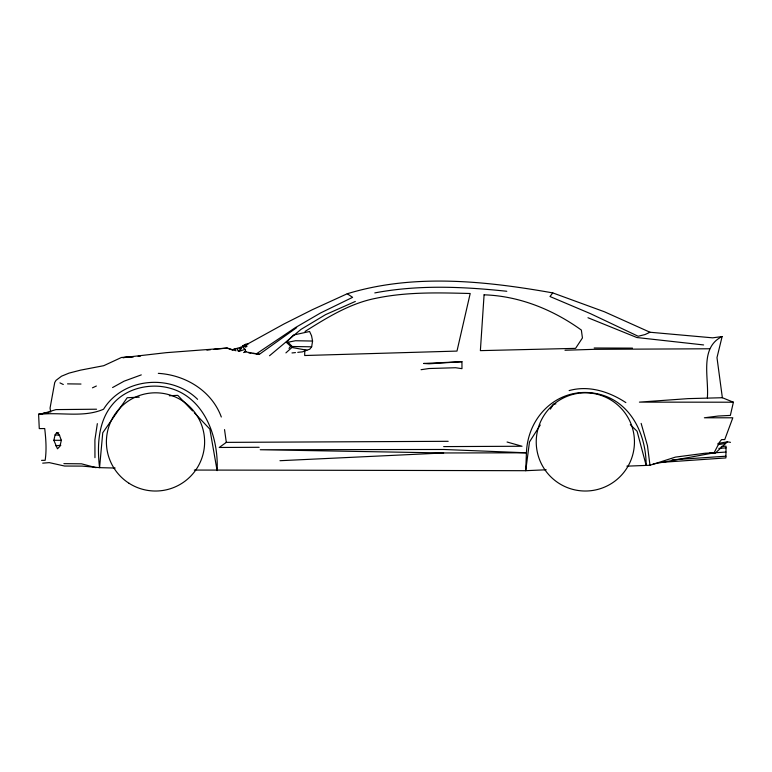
<?xml version="1.0" encoding="UTF-8"?>
<svg xmlns="http://www.w3.org/2000/svg" width="772" height="772" viewBox="0 0 772 772"><rect width="100%" height="100%" fill="white"/><g stroke="black" fill="none" stroke-linecap="round" stroke-linejoin="round"><path stroke-width="1.16" d="M304.776 349.504L304.689 355.516L456.985 351.086L470.196 293.505C438.699 292.694 406.844 291.758 375.819 298.31C349.919 303.338 327.058 317.63 305.027 331.458M241.182 346.464L240.613 350.131L238.336 350.961L238.905 351.434L245.023 349.349L243.161 347.574L242.62 345.644L244.048 345.644L242.842 346.396M97.34 423.645L94.908 439.857L94.956 457.671M311.656 346.811L312.573 341.05L311.56 335.791L309.591 331.497L293.476 335.048L286.296 342.266L291.922 347.468L306.87 350.208L309.755 349.224L311.656 346.811L292.154 346.503L288.053 342.237L286.296 342.266M56.761 432.552L59.347 435.003L61.326 440.301L59.984 446.235L57.466 448.802L53.857 440.291L55.102 434.858L56.761 432.552L58.778 432.851M733.4 402.212L639.409 402.125L688.074 398.632L722.36 397.725L733.4 402.212L730.351 415.413L718.163 416.04L704.363 417.787L732.821 417.787L724.744 439.577L721.598 439.596L719.89 441.632L714.071 452.836L653.16 464.011M722.36 397.725L716.985 357.61L722.129 336.534C699.191 347.68 709.13 378.019 707.345 397.889M292.154 346.503L291.922 347.468L285.91 352.891M243.605 352.572L245.872 351.395M650.005 332.24L604.389 311.763L552.771 292.897L549.992 296.525L590.416 313.635L638.154 336.254L644.948 334.594L650.005 332.24L712.662 337.837L722.129 336.534M243.161 347.574L243.72 346.531M540.255 425.025L529.486 441.941L525.722 470.698C415.259 470.466 304.766 470.196 194.322 470.061M550.378 409.112L553.543 404.132L555.908 403.862M289.008 348.384L290.928 345.885M730.486 442.337L727.388 441.825L715.277 453.174L709.371 453.174M269.524 355.747L301.003 329.374L325.62 314.609L355.313 301.456M244.27 344.968L242.447 346.329L243.421 345.991L245.554 347.168L246.982 346.338L246.644 345.721L243.875 345.509L245.699 344.148L248.111 343.994M448.175 441.304L226.312 442.375L219.238 447.47L259.151 447.287M253.139 353.47L259.45 354.261L296.68 327.627M256.352 353.875L295.522 327.531L320.612 312.94L352.611 297.336L347.236 293.756L312.303 309.717L283.903 324.008L243.286 346.396M245.216 346.541L246.644 345.721M112.587 387.544L124.118 381.165L141.286 374.883M239.117 348.693L241.202 347.545M92.466 387.824L96.375 386.01M237.216 348.442L233.057 349.552L239.388 347.661L241.231 348.481M306.87 350.208L302.402 351.868L297.77 352.35M626.864 466.163L649.976 465.265L675.423 457.111L705.232 453.212L714.071 452.836M347.236 293.756C413.811 273.346 485.327 280.969 552.771 292.897M49.061 412.431L38.6 414.207L39.276 428.595L44.718 428.547C45.905 438.978 46.735 449.844 45.152 460.315L41.553 460.353M288.053 342.237L295.473 340.732L312.573 341.05M374.796 292.916C418.241 284.636 463.046 286.615 506.799 291.276M717.892 443.475L727.388 441.825M38.6 414.207L48.501 412.528M569.128 390.593C588.901 385.054 609.224 391.665 625.86 402.598M718.095 444.624L725.236 443.524M421.058 369.701L429.02 368.524L455.644 367.733L461.965 368.669L461.945 361.701L429.039 363.805L423.635 363.467L461.945 361.701M291.99 352.949L295.464 352.592M206.906 350.083L210.457 349.726M214.018 349.369L227.065 348.056L236.029 350.758M55.767 445.801L60.843 445.29M127.525 357.262L122.796 357.648L166.308 352.659L227.065 348.056L232.7 350.15M129.889 357.079L133.44 356.789M133.344 356.596L121.465 357.475L103.728 365.696L80.539 370.145L69.026 373.117L61.519 376.196L56.018 380.364L54.735 382.507L50.055 408.07L50.701 412.151M138.091 356.249L140.465 356.075M662.386 462.283L725.883 457.931L726.047 446.177L721.251 446.467M671.997 459.851L725.902 456.213M710.394 453.067L725.96 452.054M718.838 448.349L726.018 447.895M139.25 397.155L127.206 397.725L102.753 432.754L99.569 467.649L82.276 466.105L64.597 466.037L49.273 462.621L42.701 463.152M169.338 395.756L177.772 395.361L192.575 410.936M279.966 460.71L443.668 452.961L526.436 452.807C527.739 415.404 559.246 385.826 597.258 393.768C630.415 400.755 646.193 433.999 646.135 465.294L637.083 431.268L630.309 424.687M709.613 348.78L594.17 349.33L564.988 350.247M546.19 469.781L525.722 470.698L526.436 452.807L443.659 449.478L260.222 449.738L443.668 452.961M96.558 409.218L55.941 409.604L40.887 414.188C61.615 412.18 83.994 417.739 103.564 409.218C123.153 377.411 171.529 373.484 197.603 399.336M443.659 446.602L522.026 446.245L507.069 442.018M594.17 347.998L632.48 348.124M53.857 440.291L61.442 440.31M67.54 383.867L80.992 384.041M115.163 468.044L99.569 467.649C97.011 446.11 97.938 421.454 112.683 404.229C123.79 390.95 141.874 385.103 158.82 386.27C201.164 389.58 218.92 433.285 217.115 470.64L209.849 429.107L194.226 412.663M63.883 463.644L81.523 463.818L96.066 467.678M55.102 434.858L59.647 435.292M703.601 344.939L636.861 337.528L587.974 317.736M248.845 352.939L250.997 353.209M244.763 351.752L259.45 354.261M158.328 373.358C185.454 374.98 211.74 390.815 221.313 417.005M59.955 382.893L63.294 384.495M641.146 423.384L647.467 445.705L649.976 465.265M239.552 347.776L240.304 350.054M237.303 348.664L238.056 350.942M245.023 349.349L245.766 351.607M241.327 348.645L241.173 347.68M224.536 429.589L226.312 442.375M580.148 393.083A49.109 49.109 0 0 1 630.386 461.482A49.109 49.109 0 0 1 546.103 471.441A49.109 49.109 0 0 1 579.029 393.209M484.083 294.827L480.377 350.633L575.565 348.365L582.435 337.962L581.355 330.059C552.993 309.63 519.295 295.937 484.083 294.827M129.04 483.282A49.109 49.109 0 0 0 204.57 444.151A49.109 49.109 0 0 0 132.919 398.313A49.109 49.109 0 0 0 129.04 483.282"/></g></svg>
